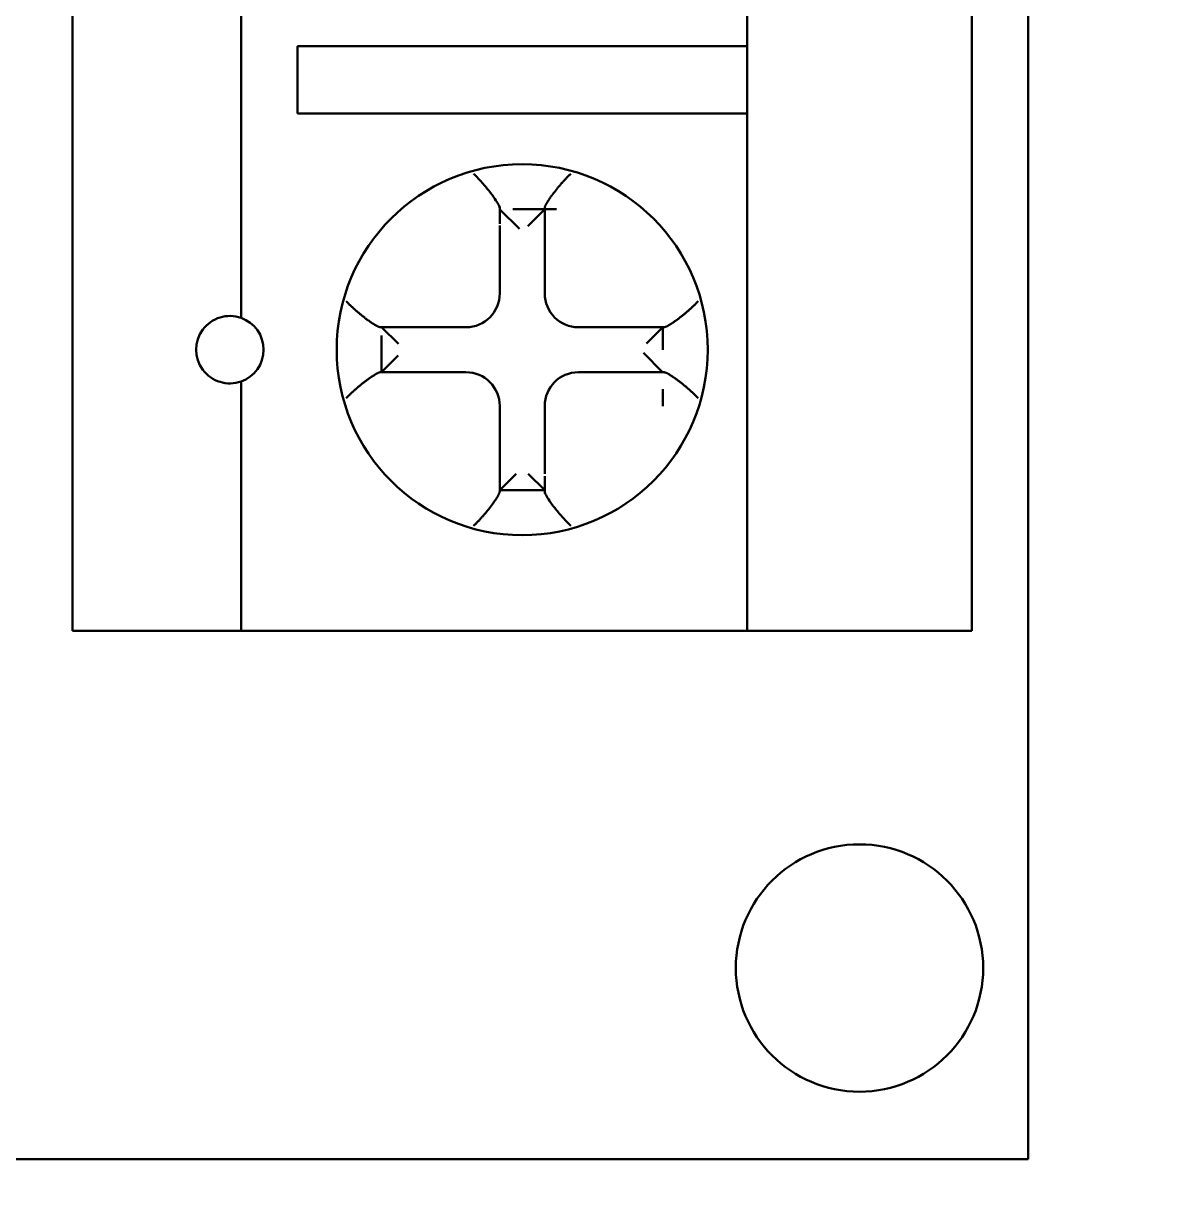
# Model space of a CAD drawing. Header units: millimetres. Extents: x 0 to 841, y 0 to 594.
# Drawn here: x 511.67 to 521.9, y 289.93 to 300.33 of the extents above; entities that cross this region are included whole.
import ezdxf

# ---------------------------------------------------------------- set-up
doc = ezdxf.new("R2010")
doc.units = ezdxf.units.MM
doc.layers.add('Hatch (ISO)', color=7, linetype='Continuous', lineweight=18)
doc.layers.add('Visible (ISO)', color=7, linetype='Continuous', lineweight=50)

msp = doc.modelspace()

# ---------------------------------------------------------------- hatches: boundary and pattern name
at = {"layer": 'Hatch (ISO)'}
h = msp.add_hatch(dxfattribs=at)
h.set_pattern_fill('ANSI31', color=256, scale=25.4, style=0)
h.set_pattern_definition([(45, (0, 0), (-2.245064, 2.245064), [])])
edge = h.paths.add_edge_path()
edge.add_ellipse((416.288, 307.621), major_axis=(-9.758, 2.186), ratio=1, start_angle=270, end_angle=282.6294)
edge.add_line((416.288, 317.621), (382.416, 317.621))
edge.add_ellipse((382.416, 312.621), major_axis=(-5, 0), ratio=1, start_angle=270, end_angle=360)
edge.add_line((377.416, 312.621), (377.416, 210.621))
edge.add_ellipse((382.416, 210.621), major_axis=(0, -5), ratio=1, start_angle=270, end_angle=360)
edge.add_line((382.416, 205.621), (416.288, 205.621))
edge.add_ellipse((416.288, 215.621), major_axis=(10, 0), ratio=1, start_angle=270, end_angle=282.6294)
edge.add_ellipse((445.416, 85.621), major_axis=(120.242, 26.942), ratio=1, start_angle=64.74122, end_angle=90, ccw=False)
edge.add_ellipse((474.544, 215.621), major_axis=(9.758, -2.186), ratio=1, start_angle=270, end_angle=282.6294)
edge.add_line((474.544, 205.621), (558.416, 205.621))
edge.add_ellipse((558.416, 210.621), major_axis=(5, 0), ratio=1, start_angle=270, end_angle=360)
edge.add_line((563.416, 210.621), (563.416, 312.621))
edge.add_ellipse((558.416, 312.621), major_axis=(0, 5), ratio=1, start_angle=270, end_angle=360)
edge.add_line((558.416, 317.621), (474.544, 317.621))
edge.add_ellipse((474.544, 307.621), major_axis=(-10, 0), ratio=1, start_angle=270, end_angle=282.6294)
edge.add_ellipse((445.416, 437.621), major_axis=(-120.242, -26.942), ratio=1, start_angle=64.74122, end_angle=90, ccw=False)
edge = h.paths.add_edge_path(flags=0)
edge.add_line((388.916, 208.621), (388.916, 210.621))
edge.add_ellipse((382.416, 210.621), major_axis=(0, 6.5), ratio=1, start_angle=270, end_angle=363.5049)
edge.add_line((382.019, 217.108), (380.416, 217.108))
edge.add_line((380.416, 217.108), (380.416, 221.814))
edge.add_spline(control_points=[(380.416, 221.814), (380.416, 222.421), (380.5, 223.145), (380.692, 224.324), (380.822, 224.956), (381.036, 226.225), (381.109, 226.863), (381.109, 228.037), (381.036, 228.675), (380.822, 229.944), (380.692, 230.576), (380.5, 231.755), (380.416, 232.479), (380.416, 233.086)], knot_values=[1.346639, 1.346639, 1.346639, 1.346639, 1.528836, 1.528836, 1.705012, 1.705012, 1.881187, 1.881187, 2.057362, 2.057362, 2.233538, 2.233538, 2.415734, 2.415734, 2.415734, 2.415734], degree=3, periodic=0)
edge.add_line((380.416, 233.086), (380.416, 241.621))
edge.add_ellipse((380.416, 244.121), major_axis=(2.5, 0), ratio=1, start_angle=270, end_angle=450)
edge.add_line((380.416, 246.621), (380.416, 276.621))
edge.add_ellipse((380.416, 279.121), major_axis=(2.5, 0), ratio=1, start_angle=270, end_angle=450)
edge.add_line((380.416, 281.621), (380.416, 306.121))
edge.add_line((380.416, 306.121), (382.489, 306.121))
edge.add_ellipse((382.416, 312.621), major_axis=(6.5, 0.073), ratio=1, start_angle=270, end_angle=359.355)
edge.add_line((388.916, 312.621), (388.916, 314.621))
edge.add_line((388.916, 314.621), (416.288, 314.621))
edge.add_ellipse((416.288, 307.621), major_axis=(7, 0), ratio=1, start_angle=77.3706, end_angle=90, ccw=False)
edge.add_ellipse((445.416, 437.621), major_axis=(123.169, -27.598), ratio=1, start_angle=270, end_angle=279.22446)
edge.add_ellipse((445.416, 311.397), major_axis=(-0.223, -7.497), ratio=1, start_angle=270, end_angle=453.4049)
edge.add_ellipse((445.416, 437.621), major_axis=(126.001, 7.497), ratio=1, start_angle=270, end_angle=279.22446)
edge.add_ellipse((474.544, 307.621), major_axis=(6.831, 1.531), ratio=1, start_angle=77.3706, end_angle=90, ccw=False)
edge.add_line((474.544, 314.621), (535.916, 314.621))
edge.add_ellipse((538.416, 314.621), major_axis=(0, -2.5), ratio=1, start_angle=270, end_angle=450)
edge.add_line((540.916, 314.621), (551.918, 314.621))
edge.add_line((551.918, 314.621), (551.918, 312.445))
edge.add_ellipse((558.416, 312.621), major_axis=(0.176, -6.498), ratio=1, start_angle=270, end_angle=359.0971)
edge.add_line((558.489, 306.121), (560.416, 306.121))
edge.add_line((560.416, 306.121), (560.416, 217.108))
edge.add_line((560.416, 217.108), (558.813, 217.108))
edge.add_ellipse((558.416, 210.621), major_axis=(-6.488, 0.397), ratio=1, start_angle=270, end_angle=361.9571)
edge.add_line((551.918, 210.796), (551.918, 208.621))
edge.add_line((551.918, 208.621), (540.916, 208.621))
edge.add_ellipse((538.416, 208.621), major_axis=(0, 2.5), ratio=1, start_angle=270, end_angle=450)
edge.add_line((535.916, 208.621), (474.544, 208.621))
edge.add_ellipse((474.544, 215.621), major_axis=(-7, 0), ratio=1, start_angle=77.3706, end_angle=90, ccw=False)
edge.add_ellipse((445.416, 85.621), major_axis=(-123.169, 27.598), ratio=1, start_angle=270, end_angle=279.22446)
edge.add_ellipse((445.416, 211.844), major_axis=(0.223, 7.497), ratio=1, start_angle=270, end_angle=453.4049)
edge.add_ellipse((445.416, 85.621), major_axis=(-126.001, -7.497), ratio=1, start_angle=270, end_angle=279.22446)
edge.add_ellipse((416.288, 215.621), major_axis=(-6.831, -1.531), ratio=1, start_angle=77.3706, end_angle=90, ccw=False)
edge.add_line((416.288, 208.621), (388.916, 208.621))
edge = h.paths.add_edge_path(flags=0)
edge.add_ellipse((557.666, 211.371), major_axis=(0, 2.172), ratio=1, start_angle=0, end_angle=360)
edge = h.paths.add_edge_path(flags=0)
edge.add_ellipse((557.666, 311.871), major_axis=(0, 2.172), ratio=1, start_angle=0, end_angle=360)
edge = h.paths.add_edge_path(flags=0)
edge.add_ellipse((383.166, 311.871), major_axis=(0, 2.172), ratio=1, start_angle=0, end_angle=360)
edge = h.paths.add_edge_path(flags=0)
edge.add_ellipse((383.166, 211.371), major_axis=(0, 2.172), ratio=1, start_angle=0, end_angle=360)
edge = h.paths.add_edge_path(flags=0)
edge.add_ellipse((445.416, 214.344), major_axis=(0, 2), ratio=1, start_angle=0, end_angle=360)
edge = h.paths.add_edge_path(flags=0)
edge.add_ellipse((445.416, 308.897), major_axis=(0, 2), ratio=1, start_angle=0, end_angle=360)

# ---------------------------------------------------------------- linework, layer by layer
at = {"layer": 'Visible (ISO)'}
for p, q in [((520.604, 290.225), (520.604, 309.625)), ((512.104, 304.925), (512.104, 294.925)), ((518.104, 304.925), (518.104, 300.125)), ((520.104, 304.925), (520.104, 294.925)), ((513.604, 302.142), (513.604, 297.707)), ((514.104, 300.125), (514.104, 299.525)), ((518.104, 300.125), (514.104, 300.125)), ((518.104, 300.125), (518.104, 299.525)), ((518.104, 299.525), (514.104, 299.525)), ((518.104, 299.525), (518.104, 294.925)), ((515.904, 298.699), (515.904, 298.545)), ((516.08, 298.499), (515.906, 298.672)), ((516.409, 298.675), (516.02, 298.675)), ((516.304, 298.675), (516.154, 298.524)), ((516.304, 298.529), (516.304, 298.684)), ((515.904, 297.925), (515.904, 298.529)), ((516.304, 298.529), (516.304, 297.925)), ((514.999, 297.625), (514.844, 297.625)), ((515.003, 297.476), (514.854, 297.625)), ((514.999, 297.625), (515.604, 297.625)), ((516.604, 297.625), (517.209, 297.625)), ((517.364, 297.625), (517.209, 297.625)), ((517.354, 297.625), (517.21, 297.481)), ((517.354, 297.625), (517.354, 297.425)), ((514.854, 297.551), (514.854, 297.348)), ((514.854, 297.225), (514.854, 297.425)), ((515.001, 297.372), (514.854, 297.225)), ((517.352, 297.226), (517.182, 297.397)), ((513.604, 297.142), (513.604, 294.925)), ((514.844, 297.225), (514.999, 297.225)), ((515.604, 297.225), (514.999, 297.225)), ((517.209, 297.225), (516.604, 297.225)), ((517.209, 297.225), (517.364, 297.225)), ((517.354, 297.073), (517.354, 296.924)), ((515.904, 296.32), (515.904, 296.925)), ((516.304, 296.925), (516.304, 296.32)), ((516.05, 296.321), (515.904, 296.175)), ((515.904, 296.165), (515.904, 296.32)), ((516.304, 296.175), (516.158, 296.321)), ((516.304, 296.3), (516.304, 296.146)), ((516.304, 296.175), (515.904, 296.175)), ((513.604, 294.925), (512.104, 294.925)), ((518.104, 294.925), (513.604, 294.925)), ((520.104, 294.925), (518.104, 294.925)), ((511.454, 290.225), (520.604, 290.225))]:
    msp.add_line(p, q, dxfattribs=at)
for centre, radius in [((516.104, 297.425), 1.65), ((519.104, 291.925), 1.1)]:
    msp.add_circle(centre, radius, dxfattribs=at)
for centre, start, end in [((515.604, 297.925), 270, 0), ((516.604, 297.925), 180, 270), ((513.504, 297.425), 70.5288, 289.4712), ((513.504, 297.425), 289.4712, 70.5288), ((515.604, 296.925), 0, 90), ((516.604, 296.925), 90, 180)]:
    msp.add_arc(centre, 0.3, start, end, dxfattribs=at)
for points, knots in [([(515.904, 298.684), (515.904, 298.687), (515.903, 298.691), (515.901, 298.7), (515.898, 298.705), (515.89, 298.723), (515.881, 298.737), (515.858, 298.773), (515.842, 298.796), (515.802, 298.847), (515.78, 298.874), (515.734, 298.927), (515.71, 298.953), (515.682, 298.981), (515.677, 298.986), (515.672, 298.99)], [0.000001, 0.000001, 0.000001, 0.000001, 0.00287768, 0.00287768, 0.00591078, 0.00591078, 0.01244531, 0.01244531, 0.0208303, 0.0208303, 0.02984915, 0.02984915, 0.03976854, 0.03976854, 0.04179777, 0.04179777, 0.04179777, 0.04179777]), ([(516.304, 298.684), (516.304, 298.686), (516.304, 298.687), (516.304, 298.688), (516.304, 298.689), (516.305, 298.691), (516.305, 298.692), (516.305, 298.694), (516.306, 298.695), (516.306, 298.697), (516.307, 298.698), (516.308, 298.7), (516.308, 298.702), (516.309, 298.704), (516.31, 298.705), (516.311, 298.707), (516.312, 298.709), (516.312, 298.711), (516.313, 298.713), (516.314, 298.714), (516.314, 298.715), (516.315, 298.716), (516.316, 298.717), (516.316, 298.718), (516.317, 298.719), (516.318, 298.721), (516.319, 298.723), (516.32, 298.725), (516.321, 298.728), (516.323, 298.73), (516.324, 298.732), (516.325, 298.734), (516.327, 298.736), (516.328, 298.739), (516.329, 298.741), (516.331, 298.743), (516.332, 298.746), (516.334, 298.748), (516.335, 298.751), (516.337, 298.753), (516.339, 298.755), (516.34, 298.758), (516.342, 298.76), (516.343, 298.763), (516.345, 298.765), (516.347, 298.768), (516.349, 298.77), (516.35, 298.773), (516.352, 298.775), (516.354, 298.778), (516.356, 298.78), (516.357, 298.783), (516.359, 298.786), (516.361, 298.788), (516.363, 298.791), (516.365, 298.793), (516.367, 298.796), (516.369, 298.799), (516.371, 298.801), (516.373, 298.804), (516.375, 298.807), (516.376, 298.809), (516.378, 298.812), (516.38, 298.814), (516.382, 298.817), (516.385, 298.82), (516.387, 298.822), (516.389, 298.825), (516.391, 298.828), (516.393, 298.83), (516.395, 298.833), (516.397, 298.836), (516.399, 298.838), (516.401, 298.841), (516.403, 298.844), (516.405, 298.846), (516.407, 298.849), (516.41, 298.852), (516.412, 298.854), (516.414, 298.857), (516.416, 298.86), (516.418, 298.862), (516.42, 298.865), (516.423, 298.868), (516.425, 298.87), (516.427, 298.873), (516.429, 298.876), (516.431, 298.878), (516.434, 298.881), (516.436, 298.884), (516.438, 298.886), (516.44, 298.889), (516.442, 298.891), (516.445, 298.894), (516.447, 298.897), (516.449, 298.899), (516.451, 298.902), (516.454, 298.904), (516.456, 298.907), (516.458, 298.909), (516.46, 298.912), (516.462, 298.914), (516.465, 298.917), (516.467, 298.919), (516.469, 298.922), (516.471, 298.924), (516.474, 298.927), (516.476, 298.929), (516.478, 298.931), (516.48, 298.934), (516.482, 298.936), (516.485, 298.939), (516.487, 298.941), (516.489, 298.943), (516.491, 298.946), (516.493, 298.948), (516.496, 298.95), (516.498, 298.953), (516.5, 298.955), (516.502, 298.957), (516.504, 298.959), (516.507, 298.961), (516.509, 298.964), (516.511, 298.966), (516.513, 298.968), (516.515, 298.97), (516.517, 298.972), (516.519, 298.974), (516.521, 298.976), (516.523, 298.978), (516.526, 298.98), (516.528, 298.982), (516.53, 298.984), (516.532, 298.986), (516.534, 298.988), (516.536, 298.99)], [0, 0, 0, 0, 0.022727, 0.022727, 0.022727, 0.045455, 0.045455, 0.045455, 0.068182, 0.068182, 0.068182, 0.090909, 0.090909, 0.090909, 0.113636, 0.113636, 0.113636, 0.136364, 0.136364, 0.136364, 0.147688, 0.147688, 0.147688, 0.159091, 0.159091, 0.159091, 0.181818, 0.181818, 0.181818, 0.204545, 0.204545, 0.204545, 0.227273, 0.227273, 0.227273, 0.25, 0.25, 0.25, 0.272727, 0.272727, 0.272727, 0.295455, 0.295455, 0.295455, 0.318182, 0.318182, 0.318182, 0.340909, 0.340909, 0.340909, 0.363636, 0.363636, 0.363636, 0.386364, 0.386364, 0.386364, 0.409091, 0.409091, 0.409091, 0.431818, 0.431818, 0.431818, 0.454545, 0.454545, 0.454545, 0.477273, 0.477273, 0.477273, 0.5, 0.5, 0.5, 0.522727, 0.522727, 0.522727, 0.545455, 0.545455, 0.545455, 0.568182, 0.568182, 0.568182, 0.590909, 0.590909, 0.590909, 0.613636, 0.613636, 0.613636, 0.636364, 0.636364, 0.636364, 0.659091, 0.659091, 0.659091, 0.681818, 0.681818, 0.681818, 0.704545, 0.704545, 0.704545, 0.727273, 0.727273, 0.727273, 0.75, 0.75, 0.75, 0.772727, 0.772727, 0.772727, 0.795455, 0.795455, 0.795455, 0.818182, 0.818182, 0.818182, 0.840909, 0.840909, 0.840909, 0.863636, 0.863636, 0.863636, 0.886364, 0.886364, 0.886364, 0.909091, 0.909091, 0.909091, 0.931818, 0.931818, 0.931818, 0.954545, 0.954545, 0.954545, 0.977273, 0.977273, 0.977273, 1, 1, 1, 1]), ([(514.844, 297.625), (514.843, 297.625), (514.842, 297.625), (514.841, 297.625), (514.839, 297.625), (514.838, 297.625), (514.836, 297.626), (514.835, 297.626), (514.833, 297.627), (514.832, 297.627), (514.83, 297.628), (514.829, 297.628), (514.827, 297.629), (514.825, 297.63), (514.823, 297.631), (514.821, 297.631), (514.82, 297.632), (514.818, 297.633), (514.816, 297.634), (514.814, 297.635), (514.812, 297.636), (514.81, 297.637), (514.807, 297.638), (514.805, 297.64), (514.803, 297.641), (514.802, 297.642), (514.8, 297.643), (514.799, 297.643), (514.796, 297.645), (514.793, 297.647), (514.79, 297.649), (514.788, 297.65), (514.785, 297.652), (514.783, 297.653), (514.78, 297.655), (514.778, 297.656), (514.776, 297.658), (514.773, 297.659), (514.771, 297.661), (514.768, 297.662), (514.766, 297.664), (514.763, 297.666), (514.761, 297.668), (514.758, 297.669), (514.756, 297.671), (514.753, 297.673), (514.751, 297.675), (514.748, 297.676), (514.746, 297.678), (514.743, 297.68), (514.74, 297.682), (514.738, 297.684), (514.735, 297.686), (514.733, 297.687), (514.73, 297.689), (514.727, 297.691), (514.725, 297.693), (514.722, 297.695), (514.719, 297.697), (514.717, 297.699), (514.714, 297.701), (514.711, 297.703), (514.709, 297.705), (514.706, 297.707), (514.703, 297.709), (514.701, 297.711), (514.698, 297.713), (514.695, 297.716), (514.693, 297.718), (514.69, 297.72), (514.687, 297.722), (514.685, 297.724), (514.682, 297.726), (514.679, 297.728), (514.677, 297.73), (514.674, 297.732), (514.672, 297.734), (514.67, 297.735), (514.668, 297.737), (514.665, 297.74), (514.662, 297.743), (514.658, 297.745), (514.656, 297.748), (514.653, 297.75), (514.65, 297.752), (514.648, 297.754), (514.645, 297.756), (514.642, 297.759), (514.64, 297.761), (514.637, 297.763), (514.635, 297.765), (514.632, 297.768), (514.63, 297.77), (514.627, 297.772), (514.624, 297.774), (514.622, 297.776), (514.619, 297.779), (514.617, 297.781), (514.614, 297.783), (514.612, 297.785), (514.609, 297.788), (514.607, 297.79), (514.604, 297.792), (514.602, 297.794), (514.6, 297.796), (514.597, 297.799), (514.595, 297.801), (514.592, 297.803), (514.59, 297.805), (514.588, 297.808), (514.585, 297.81), (514.583, 297.812), (514.581, 297.814), (514.578, 297.816), (514.576, 297.819), (514.574, 297.821), (514.572, 297.823), (514.569, 297.825), (514.567, 297.827), (514.565, 297.829), (514.563, 297.831), (514.561, 297.834), (514.559, 297.836), (514.556, 297.838), (514.554, 297.84), (514.552, 297.842), (514.55, 297.844), (514.548, 297.846), (514.546, 297.848), (514.544, 297.85), (514.542, 297.852), (514.54, 297.854), (514.539, 297.856)], [0, 0, 0, 0, 0.022727, 0.022727, 0.022727, 0.045455, 0.045455, 0.045455, 0.068182, 0.068182, 0.068182, 0.090909, 0.090909, 0.090909, 0.113636, 0.113636, 0.113636, 0.136364, 0.136364, 0.136364, 0.159091, 0.159091, 0.159091, 0.181818, 0.181818, 0.181818, 0.197847, 0.197847, 0.197847, 0.227273, 0.227273, 0.227273, 0.25, 0.25, 0.25, 0.272727, 0.272727, 0.272727, 0.295455, 0.295455, 0.295455, 0.318182, 0.318182, 0.318182, 0.340909, 0.340909, 0.340909, 0.363636, 0.363636, 0.363636, 0.386364, 0.386364, 0.386364, 0.409091, 0.409091, 0.409091, 0.431818, 0.431818, 0.431818, 0.454545, 0.454545, 0.454545, 0.477273, 0.477273, 0.477273, 0.5, 0.5, 0.5, 0.522727, 0.522727, 0.522727, 0.545455, 0.545455, 0.545455, 0.568182, 0.568182, 0.568182, 0.584169, 0.584169, 0.584169, 0.613636, 0.613636, 0.613636, 0.636364, 0.636364, 0.636364, 0.659091, 0.659091, 0.659091, 0.681818, 0.681818, 0.681818, 0.704545, 0.704545, 0.704545, 0.727273, 0.727273, 0.727273, 0.75, 0.75, 0.75, 0.772727, 0.772727, 0.772727, 0.795455, 0.795455, 0.795455, 0.818182, 0.818182, 0.818182, 0.840909, 0.840909, 0.840909, 0.863636, 0.863636, 0.863636, 0.886364, 0.886364, 0.886364, 0.909091, 0.909091, 0.909091, 0.931818, 0.931818, 0.931818, 0.954545, 0.954545, 0.954545, 0.977273, 0.977273, 0.977273, 1, 1, 1, 1]), ([(517.364, 297.625), (517.365, 297.625), (517.366, 297.625), (517.367, 297.625), (517.369, 297.625), (517.37, 297.625), (517.371, 297.626), (517.373, 297.626), (517.374, 297.627), (517.376, 297.627), (517.378, 297.628), (517.379, 297.628), (517.381, 297.629), (517.383, 297.63), (517.385, 297.631), (517.387, 297.631), (517.388, 297.632), (517.39, 297.633), (517.392, 297.634), (517.394, 297.635), (517.396, 297.636), (517.398, 297.637), (517.4, 297.638), (517.403, 297.64), (517.405, 297.641), (517.407, 297.642), (517.409, 297.643), (517.411, 297.645), (517.413, 297.646), (517.416, 297.647), (517.418, 297.649), (517.42, 297.65), (517.423, 297.652), (517.425, 297.653), (517.427, 297.655), (517.43, 297.656), (517.432, 297.658), (517.435, 297.659), (517.437, 297.661), (517.44, 297.662), (517.442, 297.664), (517.445, 297.666), (517.447, 297.668), (517.45, 297.669), (517.452, 297.671), (517.455, 297.673), (517.457, 297.675), (517.46, 297.676), (517.462, 297.678), (517.465, 297.68), (517.467, 297.682), (517.47, 297.684), (517.473, 297.686), (517.475, 297.687), (517.478, 297.689), (517.481, 297.691), (517.483, 297.693), (517.486, 297.695), (517.488, 297.697), (517.491, 297.699), (517.494, 297.701), (517.496, 297.703), (517.499, 297.705), (517.502, 297.707), (517.504, 297.709), (517.507, 297.711), (517.51, 297.713), (517.512, 297.716), (517.515, 297.718), (517.518, 297.72), (517.52, 297.722), (517.523, 297.724), (517.526, 297.726), (517.528, 297.728), (517.531, 297.73), (517.534, 297.732), (517.536, 297.735), (517.539, 297.737), (517.542, 297.739), (517.544, 297.741), (517.547, 297.743), (517.55, 297.745), (517.552, 297.748), (517.555, 297.75), (517.558, 297.752), (517.56, 297.754), (517.563, 297.756), (517.565, 297.759), (517.568, 297.761), (517.57, 297.762), (517.572, 297.764), (517.575, 297.767), (517.578, 297.769), (517.581, 297.772), (517.583, 297.774), (517.586, 297.776), (517.589, 297.779), (517.591, 297.781), (517.594, 297.783), (517.596, 297.785), (517.599, 297.788), (517.601, 297.79), (517.603, 297.792), (517.606, 297.794), (517.608, 297.796), (517.611, 297.799), (517.613, 297.801), (517.616, 297.803), (517.618, 297.805), (517.62, 297.808), (517.623, 297.81), (517.625, 297.812), (517.627, 297.814), (517.63, 297.816), (517.632, 297.819), (517.634, 297.821), (517.636, 297.823), (517.639, 297.825), (517.641, 297.827), (517.643, 297.829), (517.645, 297.831), (517.647, 297.834), (517.649, 297.836), (517.651, 297.838), (517.653, 297.84), (517.656, 297.842), (517.658, 297.844), (517.66, 297.846), (517.662, 297.848), (517.664, 297.85), (517.665, 297.852), (517.667, 297.854), (517.669, 297.856)], [0, 0, 0, 0, 0.0227273, 0.0227273, 0.0227273, 0.0454545, 0.0454545, 0.0454545, 0.0681818, 0.0681818, 0.0681818, 0.0909091, 0.0909091, 0.0909091, 0.1136364, 0.1136364, 0.1136364, 0.1363636, 0.1363636, 0.1363636, 0.1590909, 0.1590909, 0.1590909, 0.1818182, 0.1818182, 0.1818182, 0.2045455, 0.2045455, 0.2045455, 0.2272727, 0.2272727, 0.2272727, 0.25, 0.25, 0.25, 0.2727273, 0.2727273, 0.2727273, 0.2954545, 0.2954545, 0.2954545, 0.3181818, 0.3181818, 0.3181818, 0.3409091, 0.3409091, 0.3409091, 0.3636364, 0.3636364, 0.3636364, 0.3863636, 0.3863636, 0.3863636, 0.4090909, 0.4090909, 0.4090909, 0.4318182, 0.4318182, 0.4318182, 0.4545455, 0.4545455, 0.4545455, 0.4772727, 0.4772727, 0.4772727, 0.5, 0.5, 0.5, 0.5227273, 0.5227273, 0.5227273, 0.5454545, 0.5454545, 0.5454545, 0.5681818, 0.5681818, 0.5681818, 0.5909091, 0.5909091, 0.5909091, 0.6136364, 0.6136364, 0.6136364, 0.6363636, 0.6363636, 0.6363636, 0.6590909, 0.6590909, 0.6590909, 0.6782749, 0.6782749, 0.6782749, 0.7045455, 0.7045455, 0.7045455, 0.7272727, 0.7272727, 0.7272727, 0.75, 0.75, 0.75, 0.7727273, 0.7727273, 0.7727273, 0.7954545, 0.7954545, 0.7954545, 0.8181818, 0.8181818, 0.8181818, 0.8409091, 0.8409091, 0.8409091, 0.8636364, 0.8636364, 0.8636364, 0.8863636, 0.8863636, 0.8863636, 0.9090909, 0.9090909, 0.9090909, 0.9318182, 0.9318182, 0.9318182, 0.9545455, 0.9545455, 0.9545455, 0.9772727, 0.9772727, 0.9772727, 1, 1, 1, 1]), ([(514.844, 297.225), (514.843, 297.225), (514.842, 297.225), (514.841, 297.224), (514.839, 297.224), (514.838, 297.224), (514.836, 297.223), (514.835, 297.223), (514.833, 297.223), (514.832, 297.222), (514.83, 297.222), (514.829, 297.221), (514.827, 297.22), (514.825, 297.22), (514.823, 297.219), (514.821, 297.218), (514.82, 297.217), (514.818, 297.216), (514.816, 297.215), (514.814, 297.214), (514.812, 297.213), (514.81, 297.212), (514.807, 297.211), (514.805, 297.21), (514.803, 297.209), (514.801, 297.207), (514.799, 297.206), (514.797, 297.205), (514.794, 297.203), (514.792, 297.202), (514.79, 297.201), (514.788, 297.199), (514.785, 297.198), (514.783, 297.196), (514.78, 297.195), (514.778, 297.193), (514.776, 297.192), (514.773, 297.19), (514.771, 297.188), (514.768, 297.187), (514.766, 297.185), (514.763, 297.183), (514.761, 297.182), (514.758, 297.18), (514.756, 297.178), (514.753, 297.177), (514.751, 297.175), (514.748, 297.173), (514.746, 297.171), (514.743, 297.169), (514.74, 297.167), (514.738, 297.166), (514.735, 297.164), (514.733, 297.162), (514.73, 297.16), (514.727, 297.158), (514.725, 297.156), (514.722, 297.154), (514.719, 297.152), (514.717, 297.15), (514.714, 297.148), (514.711, 297.146), (514.709, 297.144), (514.706, 297.142), (514.703, 297.14), (514.701, 297.138), (514.698, 297.136), (514.695, 297.134), (514.693, 297.132), (514.69, 297.13), (514.687, 297.128), (514.685, 297.125), (514.682, 297.123), (514.679, 297.121), (514.677, 297.119), (514.674, 297.117), (514.671, 297.115), (514.669, 297.113), (514.666, 297.11), (514.663, 297.108), (514.661, 297.106), (514.658, 297.104), (514.656, 297.102), (514.653, 297.099), (514.65, 297.097), (514.648, 297.095), (514.645, 297.093), (514.642, 297.091), (514.64, 297.089), (514.638, 297.087), (514.636, 297.085), (514.633, 297.082), (514.63, 297.08), (514.627, 297.077), (514.624, 297.075), (514.622, 297.073), (514.619, 297.071), (514.617, 297.068), (514.614, 297.066), (514.612, 297.064), (514.609, 297.062), (514.607, 297.059), (514.604, 297.057), (514.602, 297.055), (514.6, 297.053), (514.597, 297.051), (514.595, 297.048), (514.592, 297.046), (514.59, 297.044), (514.588, 297.042), (514.585, 297.04), (514.583, 297.037), (514.581, 297.035), (514.578, 297.033), (514.576, 297.031), (514.574, 297.029), (514.572, 297.026), (514.569, 297.024), (514.567, 297.022), (514.565, 297.02), (514.563, 297.018), (514.561, 297.016), (514.559, 297.014), (514.556, 297.011), (514.554, 297.009), (514.552, 297.007), (514.55, 297.005), (514.548, 297.003), (514.546, 297.001), (514.544, 296.999), (514.542, 296.997), (514.54, 296.995), (514.539, 296.993)], [0, 0, 0, 0, 0.0227273, 0.0227273, 0.0227273, 0.0454545, 0.0454545, 0.0454545, 0.0681818, 0.0681818, 0.0681818, 0.0909091, 0.0909091, 0.0909091, 0.1136364, 0.1136364, 0.1136364, 0.1363636, 0.1363636, 0.1363636, 0.1590909, 0.1590909, 0.1590909, 0.1818182, 0.1818182, 0.1818182, 0.2045455, 0.2045455, 0.2045455, 0.2272727, 0.2272727, 0.2272727, 0.25, 0.25, 0.25, 0.2727273, 0.2727273, 0.2727273, 0.2954545, 0.2954545, 0.2954545, 0.3181818, 0.3181818, 0.3181818, 0.3409091, 0.3409091, 0.3409091, 0.3636364, 0.3636364, 0.3636364, 0.3863636, 0.3863636, 0.3863636, 0.4090909, 0.4090909, 0.4090909, 0.4318182, 0.4318182, 0.4318182, 0.4545455, 0.4545455, 0.4545455, 0.4772727, 0.4772727, 0.4772727, 0.5, 0.5, 0.5, 0.5227273, 0.5227273, 0.5227273, 0.5454545, 0.5454545, 0.5454545, 0.5681818, 0.5681818, 0.5681818, 0.5909091, 0.5909091, 0.5909091, 0.6136364, 0.6136364, 0.6136364, 0.6363636, 0.6363636, 0.6363636, 0.6590909, 0.6590909, 0.6590909, 0.6782749, 0.6782749, 0.6782749, 0.7045455, 0.7045455, 0.7045455, 0.7272727, 0.7272727, 0.7272727, 0.75, 0.75, 0.75, 0.7727273, 0.7727273, 0.7727273, 0.7954545, 0.7954545, 0.7954545, 0.8181818, 0.8181818, 0.8181818, 0.8409091, 0.8409091, 0.8409091, 0.8636364, 0.8636364, 0.8636364, 0.8863636, 0.8863636, 0.8863636, 0.9090909, 0.9090909, 0.9090909, 0.9318182, 0.9318182, 0.9318182, 0.9545455, 0.9545455, 0.9545455, 0.9772727, 0.9772727, 0.9772727, 1, 1, 1, 1]), ([(517.364, 297.225), (517.365, 297.225), (517.366, 297.225), (517.367, 297.224), (517.369, 297.224), (517.37, 297.224), (517.371, 297.223), (517.373, 297.223), (517.374, 297.223), (517.376, 297.222), (517.378, 297.222), (517.379, 297.221), (517.381, 297.22), (517.383, 297.22), (517.385, 297.219), (517.387, 297.218), (517.388, 297.217), (517.39, 297.216), (517.392, 297.215), (517.394, 297.214), (517.396, 297.213), (517.398, 297.212), (517.4, 297.211), (517.403, 297.21), (517.405, 297.209), (517.406, 297.208), (517.408, 297.207), (517.409, 297.206), (517.412, 297.204), (517.415, 297.202), (517.418, 297.201), (517.42, 297.199), (517.423, 297.198), (517.425, 297.196), (517.427, 297.195), (517.43, 297.193), (517.432, 297.192), (517.435, 297.19), (517.437, 297.188), (517.44, 297.187), (517.442, 297.185), (517.445, 297.183), (517.447, 297.182), (517.45, 297.18), (517.452, 297.178), (517.455, 297.177), (517.457, 297.175), (517.46, 297.173), (517.462, 297.171), (517.465, 297.169), (517.467, 297.167), (517.47, 297.166), (517.473, 297.164), (517.475, 297.162), (517.478, 297.16), (517.481, 297.158), (517.483, 297.156), (517.486, 297.154), (517.488, 297.152), (517.491, 297.15), (517.494, 297.148), (517.496, 297.146), (517.499, 297.144), (517.502, 297.142), (517.504, 297.14), (517.507, 297.138), (517.51, 297.136), (517.512, 297.134), (517.515, 297.132), (517.518, 297.13), (517.52, 297.128), (517.523, 297.125), (517.526, 297.123), (517.528, 297.121), (517.531, 297.119), (517.534, 297.117), (517.536, 297.115), (517.538, 297.114), (517.539, 297.112), (517.543, 297.109), (517.546, 297.107), (517.55, 297.104), (517.552, 297.102), (517.555, 297.099), (517.558, 297.097), (517.56, 297.095), (517.563, 297.093), (517.565, 297.091), (517.568, 297.088), (517.571, 297.086), (517.573, 297.084), (517.576, 297.082), (517.578, 297.08), (517.581, 297.077), (517.583, 297.075), (517.586, 297.073), (517.589, 297.071), (517.591, 297.068), (517.594, 297.066), (517.596, 297.064), (517.599, 297.062), (517.601, 297.059), (517.603, 297.057), (517.606, 297.055), (517.608, 297.053), (517.611, 297.051), (517.613, 297.048), (517.616, 297.046), (517.618, 297.044), (517.62, 297.042), (517.623, 297.04), (517.625, 297.037), (517.627, 297.035), (517.63, 297.033), (517.632, 297.031), (517.634, 297.029), (517.636, 297.026), (517.639, 297.024), (517.641, 297.022), (517.643, 297.02), (517.645, 297.018), (517.647, 297.016), (517.649, 297.014), (517.651, 297.011), (517.653, 297.009), (517.656, 297.007), (517.658, 297.005), (517.66, 297.003), (517.662, 297.001), (517.664, 296.999), (517.665, 296.997), (517.667, 296.995), (517.669, 296.993)], [0, 0, 0, 0, 0.022727, 0.022727, 0.022727, 0.045455, 0.045455, 0.045455, 0.068182, 0.068182, 0.068182, 0.090909, 0.090909, 0.090909, 0.113636, 0.113636, 0.113636, 0.136364, 0.136364, 0.136364, 0.159091, 0.159091, 0.159091, 0.181818, 0.181818, 0.181818, 0.197847, 0.197847, 0.197847, 0.227273, 0.227273, 0.227273, 0.25, 0.25, 0.25, 0.272727, 0.272727, 0.272727, 0.295455, 0.295455, 0.295455, 0.318182, 0.318182, 0.318182, 0.340909, 0.340909, 0.340909, 0.363636, 0.363636, 0.363636, 0.386364, 0.386364, 0.386364, 0.409091, 0.409091, 0.409091, 0.431818, 0.431818, 0.431818, 0.454545, 0.454545, 0.454545, 0.477273, 0.477273, 0.477273, 0.5, 0.5, 0.5, 0.522727, 0.522727, 0.522727, 0.545455, 0.545455, 0.545455, 0.568182, 0.568182, 0.568182, 0.584169, 0.584169, 0.584169, 0.613636, 0.613636, 0.613636, 0.636364, 0.636364, 0.636364, 0.659091, 0.659091, 0.659091, 0.681818, 0.681818, 0.681818, 0.704545, 0.704545, 0.704545, 0.727273, 0.727273, 0.727273, 0.75, 0.75, 0.75, 0.772727, 0.772727, 0.772727, 0.795455, 0.795455, 0.795455, 0.818182, 0.818182, 0.818182, 0.840909, 0.840909, 0.840909, 0.863636, 0.863636, 0.863636, 0.886364, 0.886364, 0.886364, 0.909091, 0.909091, 0.909091, 0.931818, 0.931818, 0.931818, 0.954545, 0.954545, 0.954545, 0.977273, 0.977273, 0.977273, 1, 1, 1, 1]), ([(515.904, 296.165), (515.904, 296.164), (515.904, 296.163), (515.904, 296.161), (515.903, 296.16), (515.903, 296.159), (515.903, 296.157), (515.902, 296.156), (515.902, 296.154), (515.901, 296.152), (515.901, 296.151), (515.9, 296.149), (515.9, 296.147), (515.899, 296.146), (515.898, 296.144), (515.897, 296.142), (515.896, 296.14), (515.895, 296.138), (515.894, 296.136), (515.894, 296.135), (515.893, 296.134), (515.893, 296.133), (515.892, 296.132), (515.892, 296.131), (515.891, 296.13), (515.89, 296.128), (515.889, 296.126), (515.888, 296.124), (515.887, 296.122), (515.885, 296.12), (515.884, 296.117), (515.883, 296.115), (515.881, 296.113), (515.88, 296.111), (515.878, 296.108), (515.877, 296.106), (515.876, 296.104), (515.874, 296.101), (515.873, 296.099), (515.871, 296.096), (515.869, 296.094), (515.868, 296.092), (515.866, 296.089), (515.864, 296.087), (515.863, 296.084), (515.861, 296.082), (515.859, 296.079), (515.858, 296.077), (515.856, 296.074), (515.854, 296.071), (515.852, 296.069), (515.85, 296.066), (515.849, 296.064), (515.847, 296.061), (515.845, 296.059), (515.843, 296.056), (515.841, 296.053), (515.839, 296.051), (515.837, 296.048), (515.835, 296.045), (515.833, 296.043), (515.831, 296.04), (515.829, 296.037), (515.827, 296.035), (515.825, 296.032), (515.823, 296.03), (515.821, 296.027), (515.819, 296.024), (515.817, 296.022), (515.815, 296.019), (515.813, 296.016), (515.811, 296.014), (515.809, 296.011), (515.807, 296.008), (515.805, 296.005), (515.803, 296.003), (515.8, 296), (515.798, 295.997), (515.796, 295.995), (515.794, 295.992), (515.792, 295.989), (515.79, 295.987), (515.787, 295.984), (515.785, 295.982), (515.783, 295.979), (515.781, 295.976), (515.779, 295.974), (515.777, 295.971), (515.774, 295.968), (515.772, 295.966), (515.77, 295.963), (515.768, 295.961), (515.765, 295.958), (515.763, 295.955), (515.761, 295.953), (515.759, 295.95), (515.757, 295.948), (515.754, 295.945), (515.752, 295.943), (515.75, 295.94), (515.748, 295.938), (515.745, 295.935), (515.743, 295.933), (515.741, 295.93), (515.739, 295.928), (515.737, 295.925), (515.734, 295.923), (515.732, 295.92), (515.73, 295.918), (515.728, 295.915), (515.725, 295.913), (515.723, 295.911), (515.721, 295.908), (515.719, 295.906), (515.717, 295.904), (515.714, 295.901), (515.712, 295.899), (515.71, 295.897), (515.708, 295.895), (515.706, 295.892), (515.704, 295.89), (515.701, 295.888), (515.699, 295.886), (515.697, 295.884), (515.695, 295.881), (515.693, 295.879), (515.691, 295.877), (515.689, 295.875), (515.687, 295.873), (515.684, 295.871), (515.682, 295.869), (515.68, 295.867), (515.678, 295.865), (515.676, 295.863), (515.674, 295.861), (515.672, 295.859)], [0, 0, 0, 0, 0.022727, 0.022727, 0.022727, 0.045455, 0.045455, 0.045455, 0.068182, 0.068182, 0.068182, 0.090909, 0.090909, 0.090909, 0.113636, 0.113636, 0.113636, 0.136364, 0.136364, 0.136364, 0.147688, 0.147688, 0.147688, 0.159091, 0.159091, 0.159091, 0.181818, 0.181818, 0.181818, 0.204545, 0.204545, 0.204545, 0.227273, 0.227273, 0.227273, 0.25, 0.25, 0.25, 0.272727, 0.272727, 0.272727, 0.295455, 0.295455, 0.295455, 0.318182, 0.318182, 0.318182, 0.340909, 0.340909, 0.340909, 0.363636, 0.363636, 0.363636, 0.386364, 0.386364, 0.386364, 0.409091, 0.409091, 0.409091, 0.431818, 0.431818, 0.431818, 0.454545, 0.454545, 0.454545, 0.477273, 0.477273, 0.477273, 0.5, 0.5, 0.5, 0.522727, 0.522727, 0.522727, 0.545455, 0.545455, 0.545455, 0.568182, 0.568182, 0.568182, 0.590909, 0.590909, 0.590909, 0.613636, 0.613636, 0.613636, 0.636364, 0.636364, 0.636364, 0.659091, 0.659091, 0.659091, 0.681818, 0.681818, 0.681818, 0.704545, 0.704545, 0.704545, 0.727273, 0.727273, 0.727273, 0.75, 0.75, 0.75, 0.772727, 0.772727, 0.772727, 0.795455, 0.795455, 0.795455, 0.818182, 0.818182, 0.818182, 0.840909, 0.840909, 0.840909, 0.863636, 0.863636, 0.863636, 0.886364, 0.886364, 0.886364, 0.909091, 0.909091, 0.909091, 0.931818, 0.931818, 0.931818, 0.954545, 0.954545, 0.954545, 0.977273, 0.977273, 0.977273, 1, 1, 1, 1]), ([(516.304, 296.165), (516.304, 296.162), (516.305, 296.158), (516.307, 296.15), (516.309, 296.145), (516.318, 296.127), (516.327, 296.112), (516.35, 296.076), (516.366, 296.053), (516.406, 296.002), (516.427, 295.975), (516.474, 295.922), (516.498, 295.896), (516.526, 295.868), (516.531, 295.864), (516.536, 295.859)], [0.000001, 0.000001, 0.000001, 0.000001, 0.00287768, 0.00287768, 0.00591078, 0.00591078, 0.01244531, 0.01244531, 0.0208303, 0.0208303, 0.02984915, 0.02984915, 0.03976854, 0.03976854, 0.04179777, 0.04179777, 0.04179777, 0.04179777])]:
    msp.add_open_spline(points, degree=3, knots=knots, dxfattribs=at)

doc.saveas('drawing.dxf')
